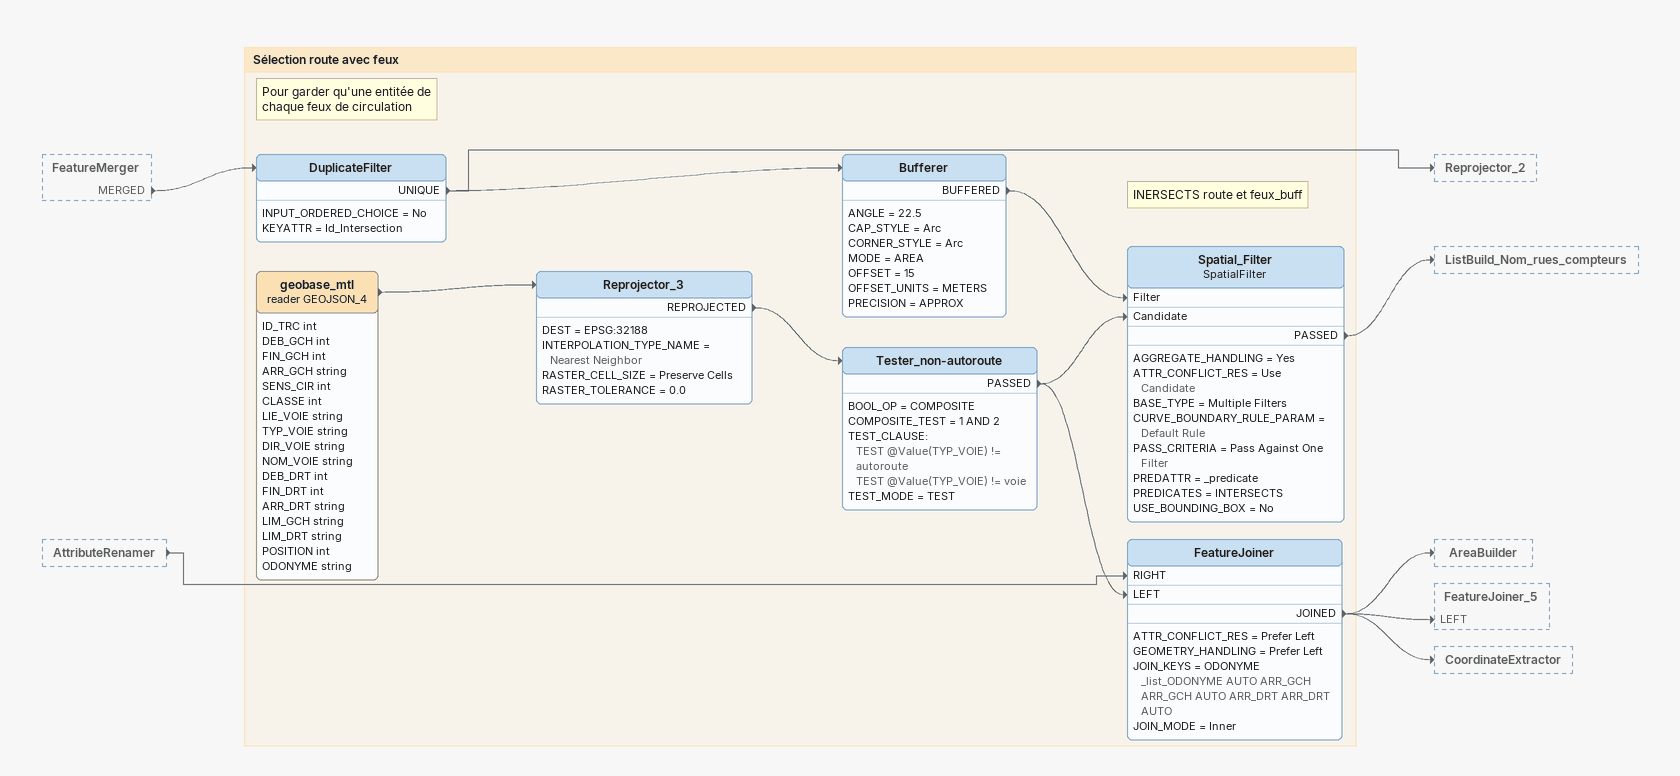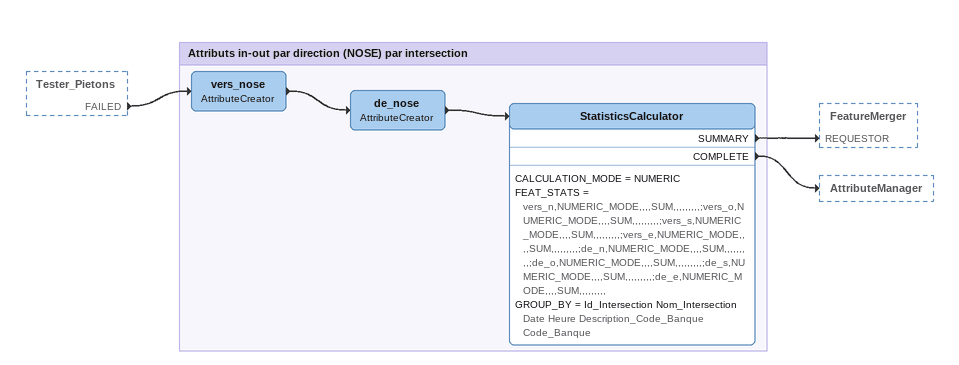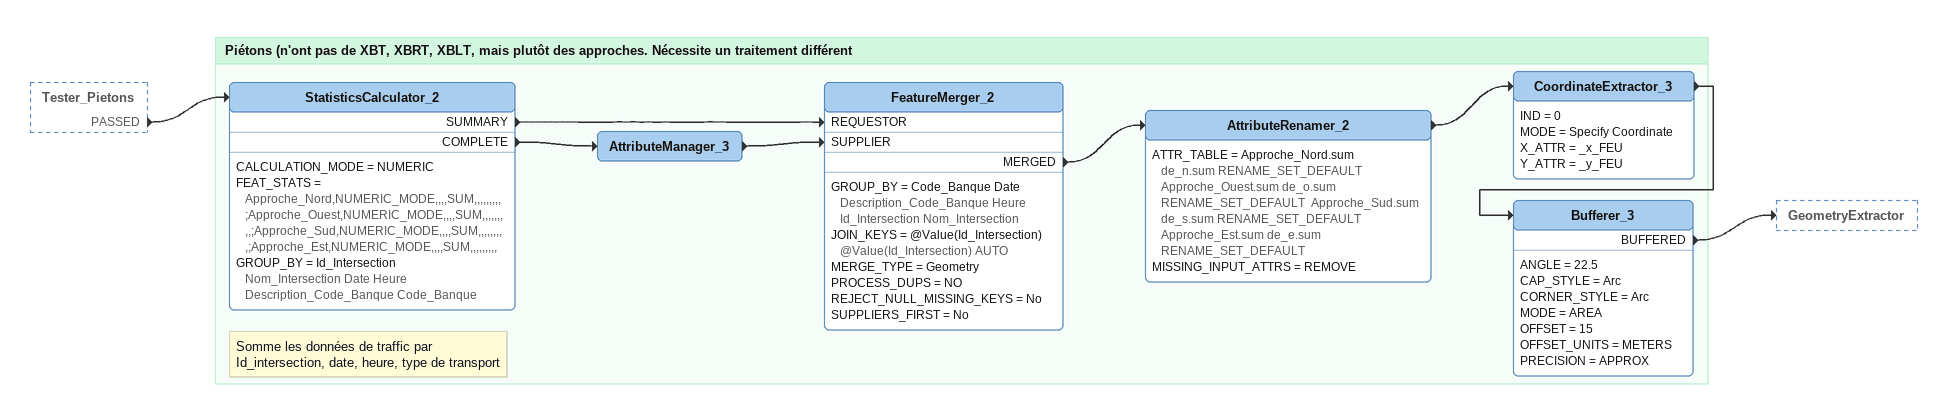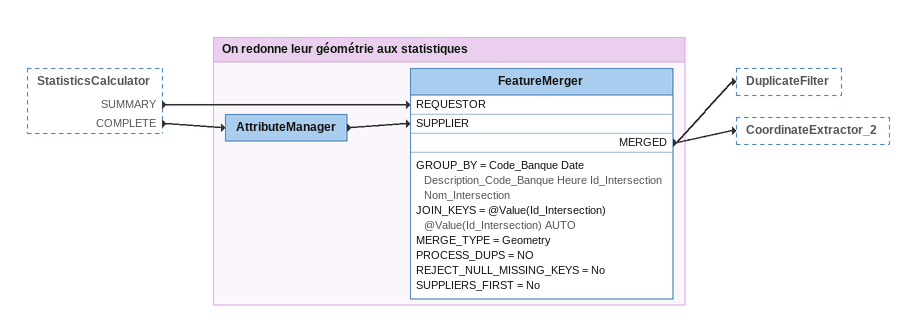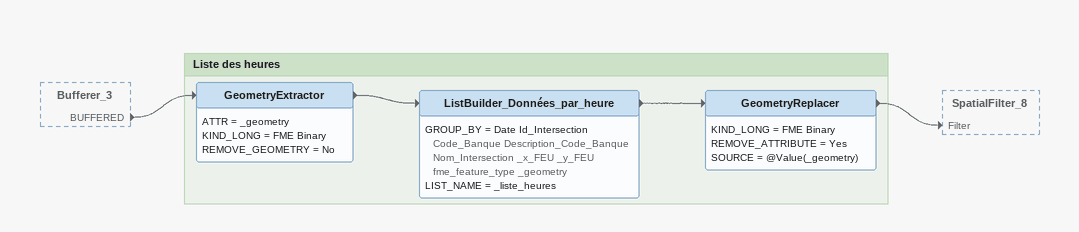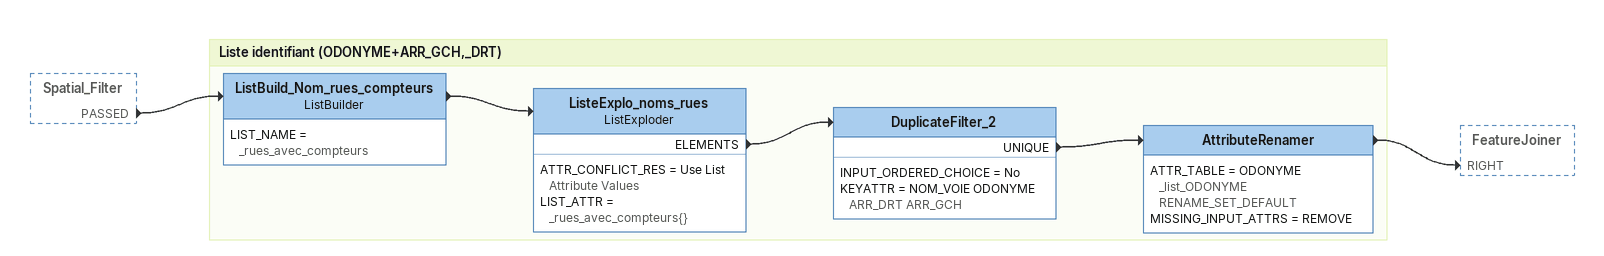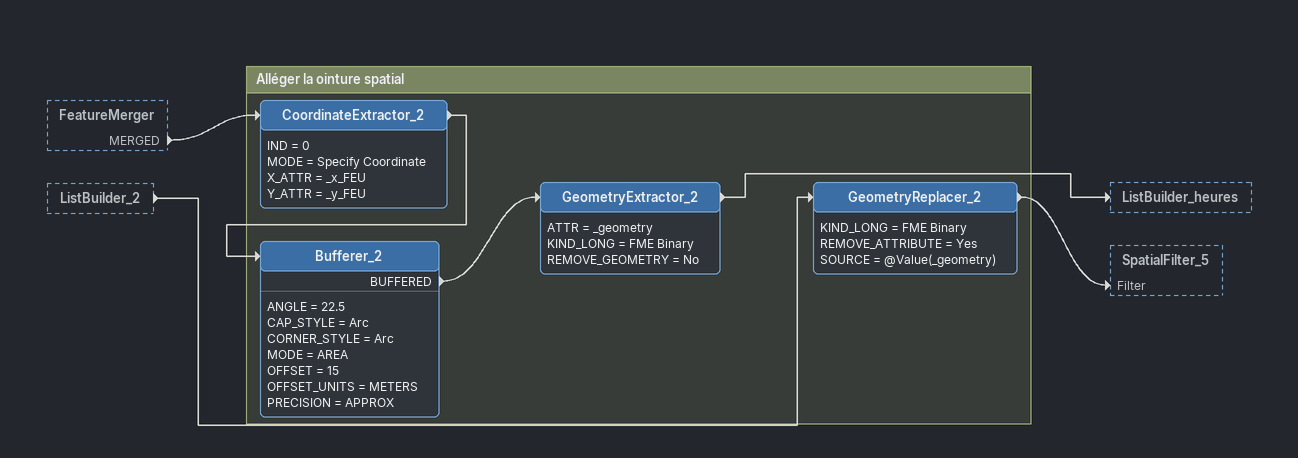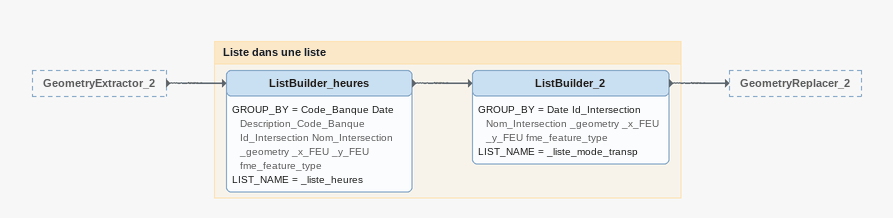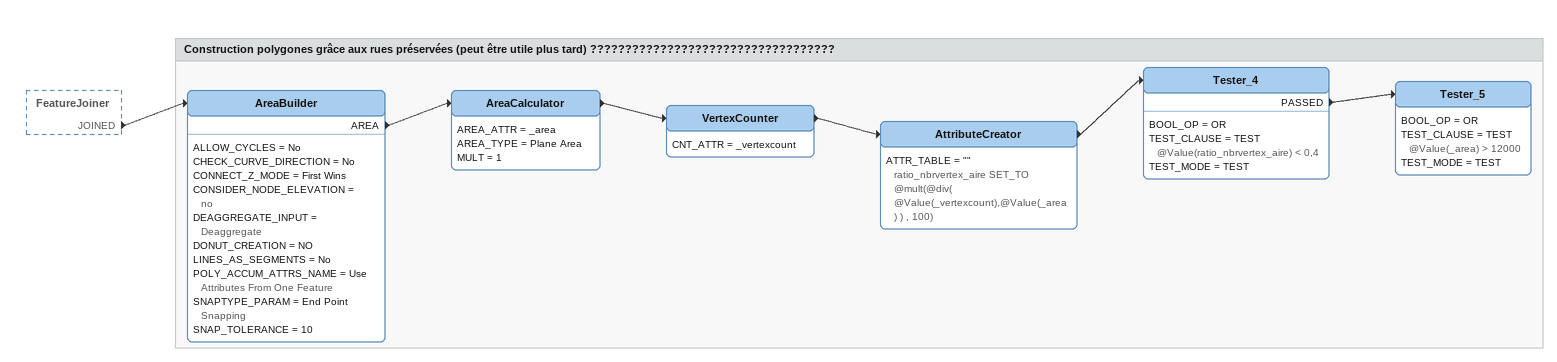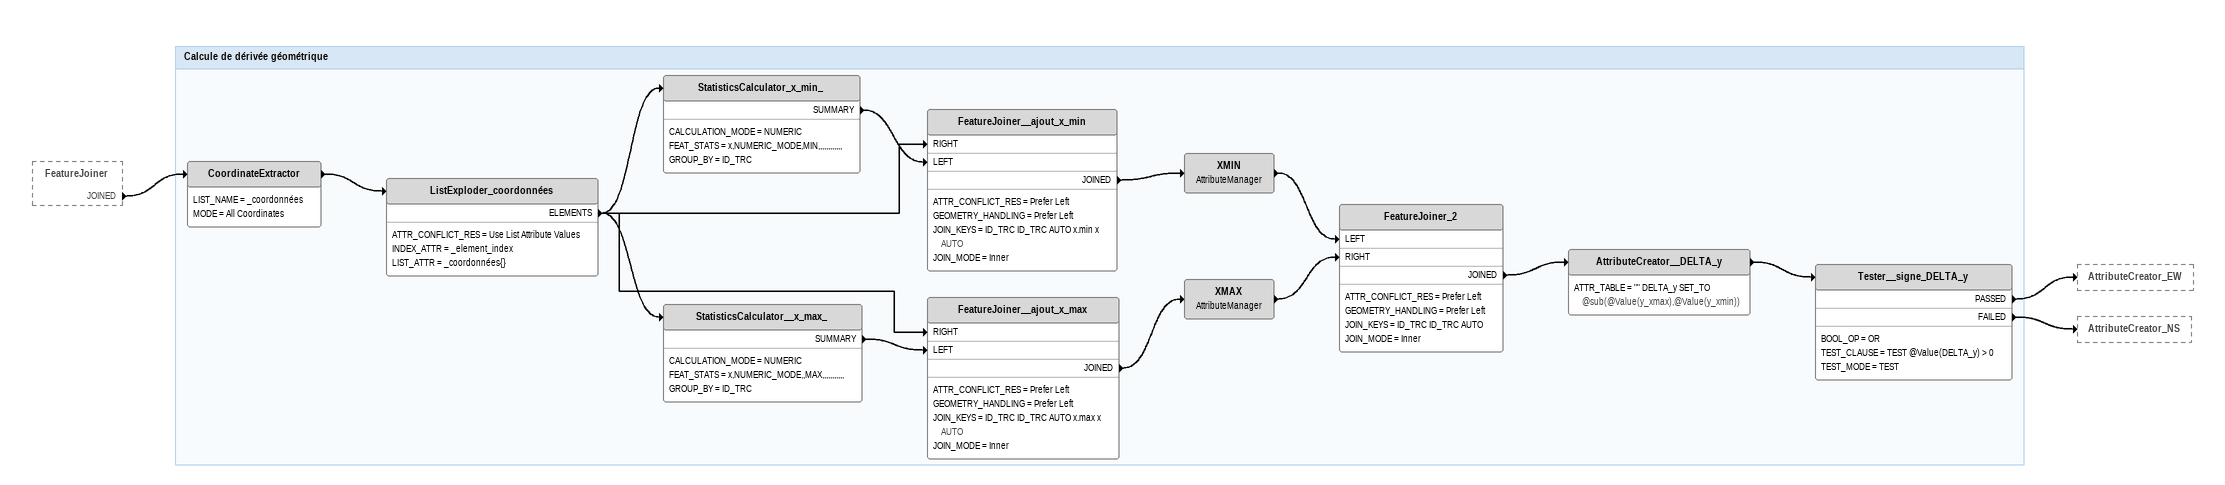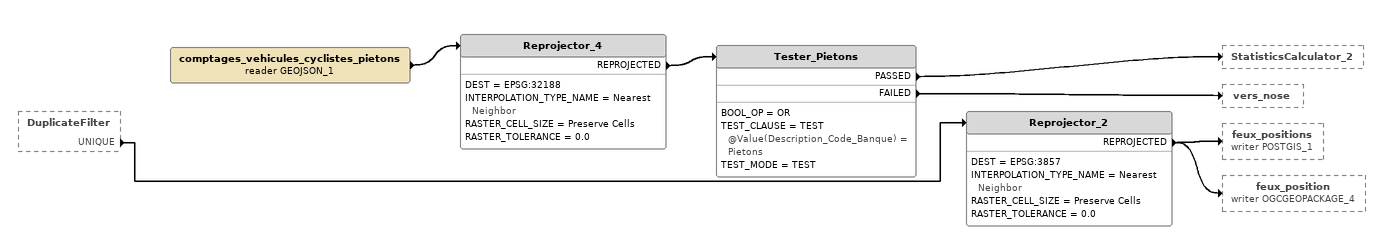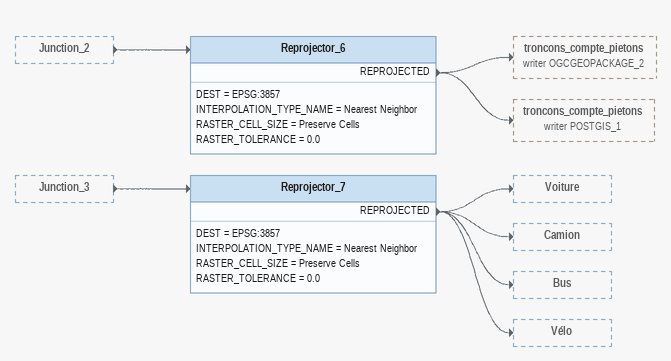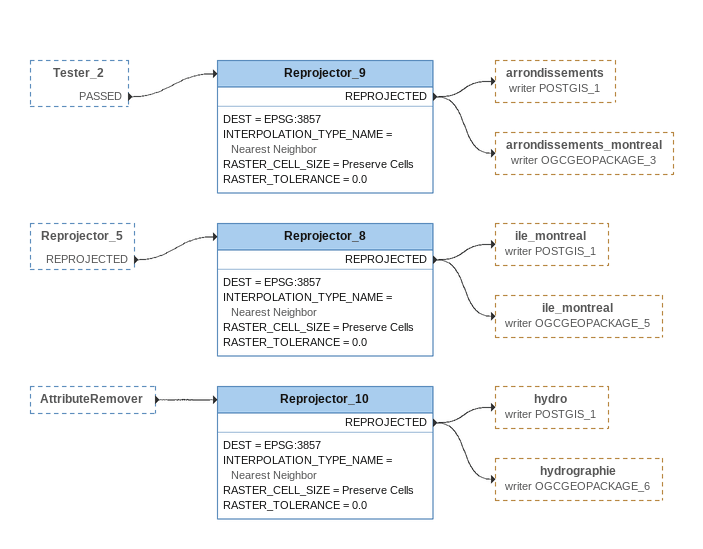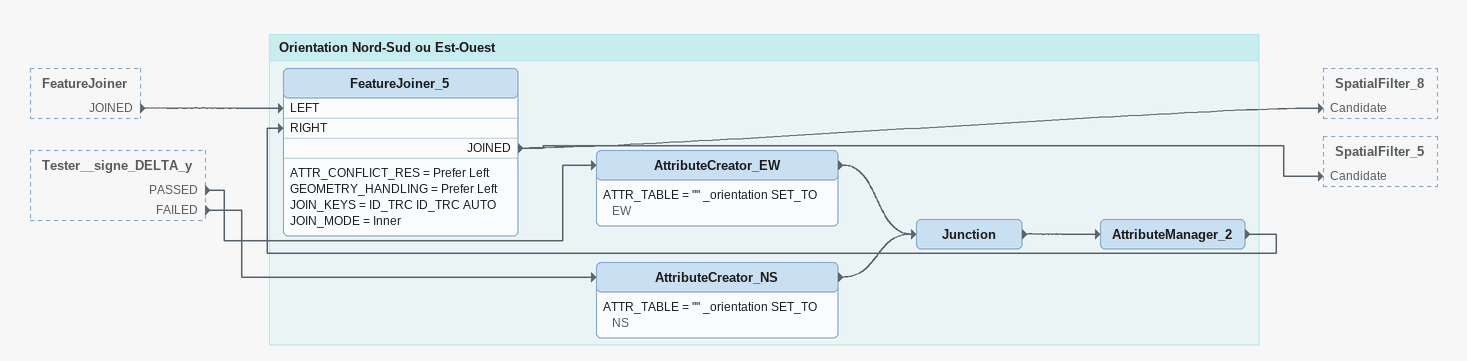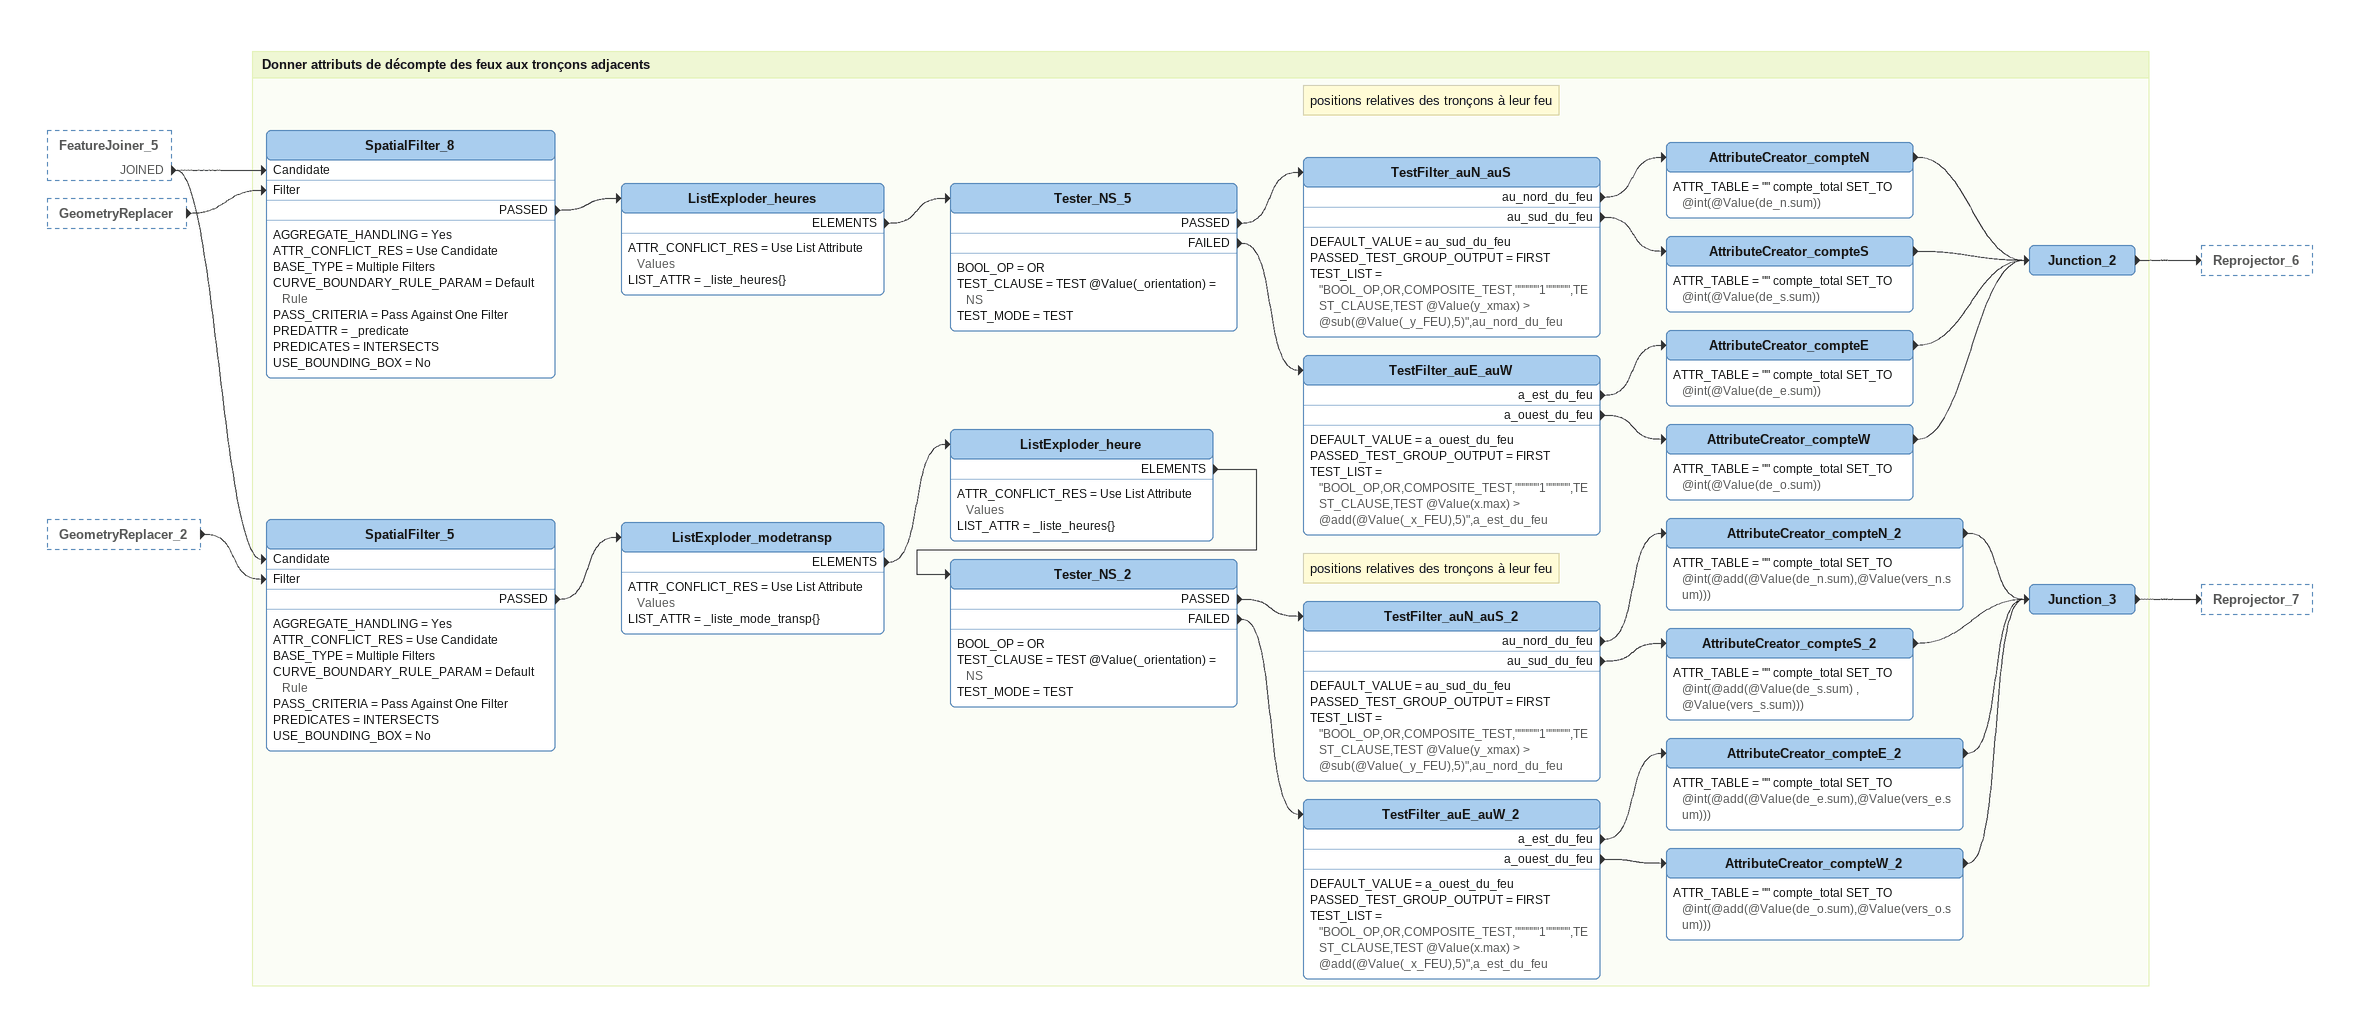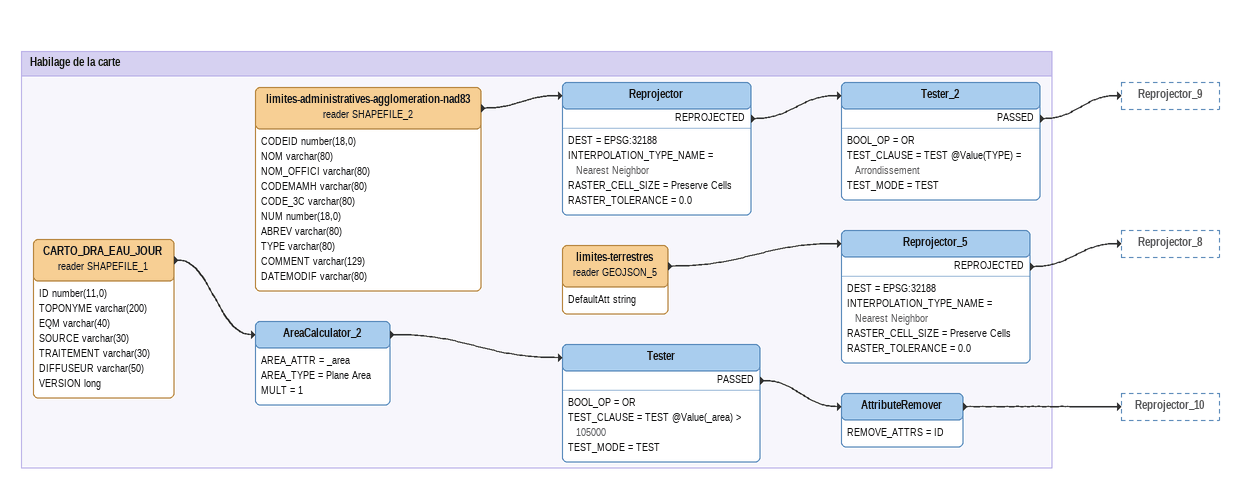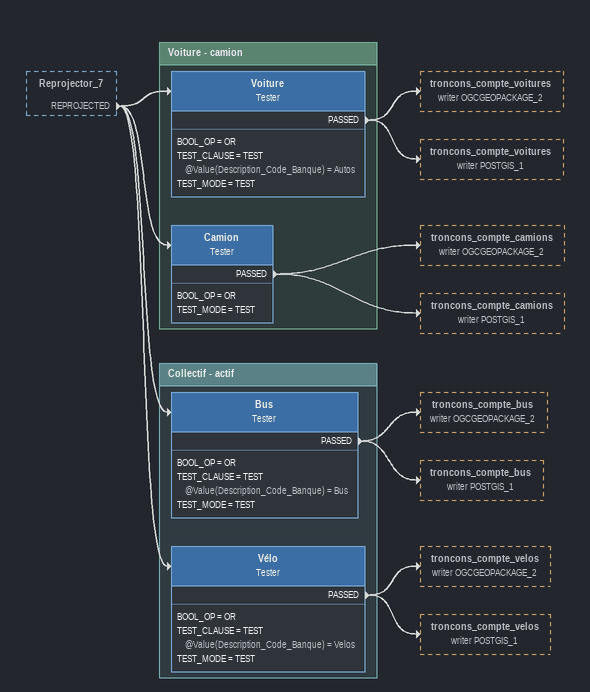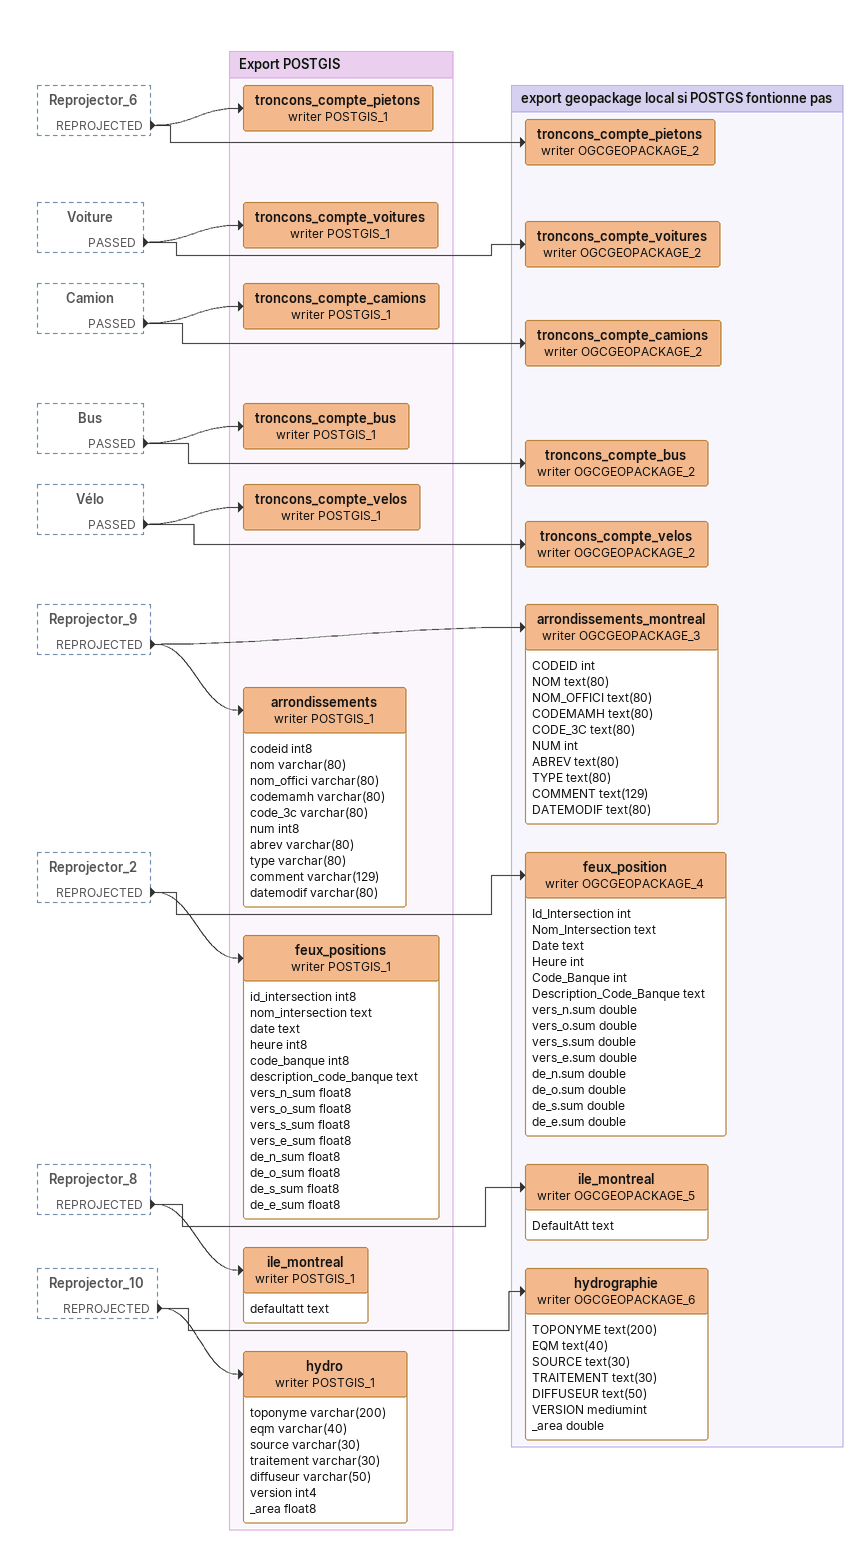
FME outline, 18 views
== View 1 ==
FeatureMerger [outside]
    MERGED -> DuplicateFilter
AttributeRenamer [outside]
    -> FeatureJoiner [RIGHT]

Bookmark: Sélection route avec feux
Note: Pour garder qu'une entitée de chaque feux de circulation
DuplicateFilter
    INPUT_ORDERED_CHOICE = No
    KEYATTR = Id_Intersection
    UNIQUE -> Bufferer
    UNIQUE -> Reprojector_2
Bufferer
    ANGLE = 22.5
    CAP_STYLE = Arc
    CORNER_STYLE = Arc
    MODE = AREA
    OFFSET = 15
    OFFSET_UNITS = METERS
    PRECISION = APPROX
    BUFFERED -> Spatial_Filter [Filter]
geobase_mtl (reader GEOJSON_4)
    attributes: ID_TRC int, DEB_GCH int, FIN_GCH int, ARR_GCH string, SENS_CIR int, CLASSE int, LIE_VOIE string, TYP_VOIE string, DIR_VOIE string, NOM_VOIE string, DEB_DRT int, FIN_DRT int, ARR_DRT string, LIM_GCH string, LIM_DRT string, POSITION int, ODONYME string
    -> Reprojector_3
Reprojector_3
    DEST = EPSG:32188
    INTERPOLATION_TYPE_NAME = Nearest Neighbor
    RASTER_CELL_SIZE = Preserve Cells
    RASTER_TOLERANCE = 0.0
    REPROJECTED -> Tester_non-autoroute
Tester_non-autoroute
    BOOL_OP = COMPOSITE
    COMPOSITE_TEST = 1 AND 2
    TEST_CLAUSE:
      TEST @Value(TYP_VOIE) != autoroute
      TEST @Value(TYP_VOIE) != voie
    TEST_MODE = TEST
    PASSED -> FeatureJoiner [LEFT]
    PASSED -> Spatial_Filter [Candidate]
Note: INERSECTS route et feux_buff
Spatial_Filter: SpatialFilter
    AGGREGATE_HANDLING = Yes
    ATTR_CONFLICT_RES = Use Candidate
    BASE_TYPE = Multiple Filters
    CURVE_BOUNDARY_RULE_PARAM = Default Rule
    PASS_CRITERIA = Pass Against One Filter
    PREDATTR = _predicate
    PREDICATES = INTERSECTS
    USE_BOUNDING_BOX = No
    PASSED -> ListBuild_Nom_rues_compteurs
FeatureJoiner
    ATTR_CONFLICT_RES = Prefer Left
    GEOMETRY_HANDLING = Prefer Left
    JOIN_KEYS = ODONYME _list_ODONYME AUTO ARR_GCH ARR_GCH AUTO ARR_DRT ARR_DRT AUTO
    JOIN_MODE = Inner
    JOINED -> AreaBuilder
    JOINED -> FeatureJoiner_5 [LEFT]
    JOINED -> CoordinateExtractor

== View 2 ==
Tester_Pietons [outside]
    FAILED -> vers_nose

Bookmark: Attributs in-out par direction (NOSE) par intersection
vers_nose: AttributeCreator
    -> de_nose
de_nose: AttributeCreator
    -> StatisticsCalculator
StatisticsCalculator
    CALCULATION_MODE = NUMERIC
    FEAT_STATS = vers_n,NUMERIC_MODE,,,,SUM,,,,,,,,,;vers_o,NUMERIC_MODE,,,,SUM,,,,,,,,,;vers_s,NUMERIC_MODE,,,,SUM,,,,,,,,,;vers_e,NUMERIC_MODE,,,,SUM,,,,,,,,,;de_n,NUMERIC_MODE,,,,SUM,,,,,,,,,;de_o,NUMERIC_MODE,,,,SUM,,,,,,,,,;de_s,NUMERIC_MODE,,,,SUM,,,,,,,,,;de_e,NUMERIC_MODE,,,,SUM,,,,,,,,,
    GROUP_BY = Id_Intersection Nom_Intersection Date Heure Description_Code_Banque Code_Banque
    SUMMARY -> FeatureMerger [REQUESTOR]
    COMPLETE -> AttributeManager

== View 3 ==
Tester_Pietons [outside]
    PASSED -> StatisticsCalculator_2

Bookmark: Piétons (n'ont pas de XBT, XBRT, XBLT, mais plutôt des approches. Nécessite un traitement différent
Note: Somme les données de traffic par Id_intersection, date, heure, type de transport
StatisticsCalculator_2
    CALCULATION_MODE = NUMERIC
    FEAT_STATS = Approche_Nord,NUMERIC_MODE,,,,SUM,,,,,,,,,;Approche_Ouest,NUMERIC_MODE,,,,SUM,,,,,,,,,;Approche_Sud,NUMERIC_MODE,,,,SUM,,,,,,,,,;Approche_Est,NUMERIC_MODE,,,,SUM,,,,,,,,,
    GROUP_BY = Id_Intersection Nom_Intersection Date Heure Description_Code_Banque Code_Banque
    SUMMARY -> FeatureMerger_2 [REQUESTOR]
    COMPLETE -> AttributeManager_3
AttributeManager_3
    -> FeatureMerger_2 [SUPPLIER]
FeatureMerger_2
    GROUP_BY = Code_Banque Date Description_Code_Banque Heure Id_Intersection Nom_Intersection
    JOIN_KEYS = @Value(Id_Intersection) @Value(Id_Intersection) AUTO
    MERGE_TYPE = Geometry
    PROCESS_DUPS = NO
    REJECT_NULL_MISSING_KEYS = No
    SUPPLIERS_FIRST = No
    MERGED -> AttributeRenamer_2
AttributeRenamer_2
    ATTR_TABLE = Approche_Nord.sum de_n.sum RENAME_SET_DEFAULT  Approche_Ouest.sum de_o.sum RENAME_SET_DEFAULT  Approche_Sud.sum de_s.sum RENAME_SET_DEFAULT  Approche_Est.sum de_e.sum RENAME_SET_DEFAULT
    MISSING_INPUT_ATTRS = REMOVE
    -> CoordinateExtractor_3
CoordinateExtractor_3
    IND = 0
    MODE = Specify Coordinate
    X_ATTR = _x_FEU
    Y_ATTR = _y_FEU
    -> Bufferer_3
Bufferer_3
    ANGLE = 22.5
    CAP_STYLE = Arc
    CORNER_STYLE = Arc
    MODE = AREA
    OFFSET = 15
    OFFSET_UNITS = METERS
    PRECISION = APPROX
    BUFFERED -> GeometryExtractor

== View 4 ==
StatisticsCalculator [outside]
    SUMMARY -> FeatureMerger [REQUESTOR]
    COMPLETE -> AttributeManager

Bookmark: On redonne leur géométrie aux statistiques
AttributeManager
    -> FeatureMerger [SUPPLIER]
FeatureMerger
    GROUP_BY = Code_Banque Date Description_Code_Banque Heure Id_Intersection Nom_Intersection
    JOIN_KEYS = @Value(Id_Intersection) @Value(Id_Intersection) AUTO
    MERGE_TYPE = Geometry
    PROCESS_DUPS = NO
    REJECT_NULL_MISSING_KEYS = No
    SUPPLIERS_FIRST = No
    MERGED -> DuplicateFilter
    MERGED -> CoordinateExtractor_2

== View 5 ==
Bufferer_3 [outside]
    BUFFERED -> GeometryExtractor

Bookmark: Liste des heures
GeometryExtractor
    ATTR = _geometry
    KIND_LONG = FME Binary
    REMOVE_GEOMETRY = No
    -> ListBuilder_Données_par_heure
ListBuilder_Données_par_heure
    GROUP_BY = Date Id_Intersection Code_Banque Description_Code_Banque Nom_Intersection _x_FEU _y_FEU fme_feature_type _geometry
    LIST_NAME = _liste_heures
    -> GeometryReplacer
GeometryReplacer
    KIND_LONG = FME Binary
    REMOVE_ATTRIBUTE = Yes
    SOURCE = @Value(_geometry)
    -> SpatialFilter_8 [Filter]

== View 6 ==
Spatial_Filter [outside]
    PASSED -> ListBuild_Nom_rues_compteurs

Bookmark: Liste identifiant (ODONYME+ARR_GCH,_DRT)
ListBuild_Nom_rues_compteurs: ListBuilder
    LIST_NAME = _rues_avec_compteurs
    -> ListeExplo_noms_rues
ListeExplo_noms_rues: ListExploder
    ATTR_CONFLICT_RES = Use List Attribute Values
    LIST_ATTR = _rues_avec_compteurs{}
    ELEMENTS -> DuplicateFilter_2
DuplicateFilter_2
    INPUT_ORDERED_CHOICE = No
    KEYATTR = NOM_VOIE ODONYME ARR_DRT ARR_GCH
    UNIQUE -> AttributeRenamer
AttributeRenamer
    ATTR_TABLE = ODONYME _list_ODONYME RENAME_SET_DEFAULT
    MISSING_INPUT_ATTRS = REMOVE
    -> FeatureJoiner [RIGHT]

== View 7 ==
FeatureMerger [outside]
    MERGED -> CoordinateExtractor_2
ListBuilder_2 [outside]
    -> GeometryReplacer_2

Bookmark: Alléger la ointure spatial
CoordinateExtractor_2
    IND = 0
    MODE = Specify Coordinate
    X_ATTR = _x_FEU
    Y_ATTR = _y_FEU
    -> Bufferer_2
Bufferer_2
    ANGLE = 22.5
    CAP_STYLE = Arc
    CORNER_STYLE = Arc
    MODE = AREA
    OFFSET = 15
    OFFSET_UNITS = METERS
    PRECISION = APPROX
    BUFFERED -> GeometryExtractor_2
GeometryExtractor_2
    ATTR = _geometry
    KIND_LONG = FME Binary
    REMOVE_GEOMETRY = No
    -> ListBuilder_heures
GeometryReplacer_2
    KIND_LONG = FME Binary
    REMOVE_ATTRIBUTE = Yes
    SOURCE = @Value(_geometry)
    -> SpatialFilter_5 [Filter]

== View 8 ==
GeometryExtractor_2 [outside]
    -> ListBuilder_heures

Bookmark: Liste dans une liste
ListBuilder_heures
    GROUP_BY = Code_Banque Date Description_Code_Banque Id_Intersection Nom_Intersection _geometry _x_FEU _y_FEU fme_feature_type
    LIST_NAME = _liste_heures
    -> ListBuilder_2
ListBuilder_2
    GROUP_BY = Date Id_Intersection Nom_Intersection _geometry _x_FEU _y_FEU fme_feature_type
    LIST_NAME = _liste_mode_transp
    -> GeometryReplacer_2

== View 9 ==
FeatureJoiner [outside]
    JOINED -> AreaBuilder

Bookmark: Construction polygones grâce aux rues préservées (peut être utile plus tard) ???????????????????????????????????
AreaBuilder
    ALLOW_CYCLES = No
    CHECK_CURVE_DIRECTION = No
    CONNECT_Z_MODE = First Wins
    CONSIDER_NODE_ELEVATION = no
    DEAGGREGATE_INPUT = Deaggregate
    DONUT_CREATION = NO
    LINES_AS_SEGMENTS = No
    POLY_ACCUM_ATTRS_NAME = Use Attributes From One Feature
    SNAPTYPE_PARAM = End Point Snapping
    SNAP_TOLERANCE = 10
    AREA -> AreaCalculator
AreaCalculator
    AREA_ATTR = _area
    AREA_TYPE = Plane Area
    MULT = 1
    -> VertexCounter
VertexCounter
    CNT_ATTR = _vertexcount
    -> AttributeCreator
AttributeCreator
    ATTR_TABLE = "" ratio_nbrvertex_aire SET_TO @mult(@div( @Value(_vertexcount),@Value(_area) ) , 100)
    -> Tester_4
Tester_4
    BOOL_OP = OR
    TEST_CLAUSE = TEST @Value(ratio_nbrvertex_aire) < 0,4
    TEST_MODE = TEST
    PASSED -> Tester_5
Tester_5
    BOOL_OP = OR
    TEST_CLAUSE = TEST @Value(_area) > 12000
    TEST_MODE = TEST

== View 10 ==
FeatureJoiner [outside]
    JOINED -> CoordinateExtractor

Bookmark: Calcule de dérivée géométrique
CoordinateExtractor
    LIST_NAME = _coordonnées
    MODE = All Coordinates
    -> ListExploder_coordonnées
ListExploder_coordonnées
    ATTR_CONFLICT_RES = Use List Attribute Values
    INDEX_ATTR = _element_index
    LIST_ATTR = _coordonnées{}
    ELEMENTS -> StatisticsCalculator_x_min_
    ELEMENTS -> StatisticsCalculator__x_max_
    ELEMENTS -> FeatureJoiner__ajout_x_min [RIGHT]
    ELEMENTS -> FeatureJoiner__ajout_x_max [RIGHT]
StatisticsCalculator_x_min_
    CALCULATION_MODE = NUMERIC
    FEAT_STATS = x,NUMERIC_MODE,MIN,,,,,,,,,,,,
    GROUP_BY = ID_TRC
    SUMMARY -> FeatureJoiner__ajout_x_min [LEFT]
FeatureJoiner__ajout_x_min
    ATTR_CONFLICT_RES = Prefer Left
    GEOMETRY_HANDLING = Prefer Left
    JOIN_KEYS = ID_TRC ID_TRC AUTO x.min x AUTO
    JOIN_MODE = Inner
    JOINED -> XMIN
XMIN: AttributeManager
    -> FeatureJoiner_2 [LEFT]
StatisticsCalculator__x_max_
    CALCULATION_MODE = NUMERIC
    FEAT_STATS = x,NUMERIC_MODE,,MAX,,,,,,,,,,,
    GROUP_BY = ID_TRC
    SUMMARY -> FeatureJoiner__ajout_x_max [LEFT]
FeatureJoiner__ajout_x_max
    ATTR_CONFLICT_RES = Prefer Left
    GEOMETRY_HANDLING = Prefer Left
    JOIN_KEYS = ID_TRC ID_TRC AUTO x.max x AUTO
    JOIN_MODE = Inner
    JOINED -> XMAX
XMAX: AttributeManager
    -> FeatureJoiner_2 [RIGHT]
FeatureJoiner_2
    ATTR_CONFLICT_RES = Prefer Left
    GEOMETRY_HANDLING = Prefer Left
    JOIN_KEYS = ID_TRC ID_TRC AUTO
    JOIN_MODE = Inner
    JOINED -> AttributeCreator__DELTA_y
AttributeCreator__DELTA_y
    ATTR_TABLE = "" DELTA_y SET_TO @sub(@Value(y_xmax),@Value(y_xmin))
    -> Tester__signe_DELTA_y
Tester__signe_DELTA_y
    BOOL_OP = OR
    TEST_CLAUSE = TEST @Value(DELTA_y) > 0
    TEST_MODE = TEST
    PASSED -> AttributeCreator_EW
    FAILED -> AttributeCreator_NS

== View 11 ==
DuplicateFilter [outside]
    UNIQUE -> Reprojector_2
comptages_vehicules_cyclistes_pietons (reader GEOJSON_1)
    -> Reprojector_4
Reprojector_4
    DEST = EPSG:32188
    INTERPOLATION_TYPE_NAME = Nearest Neighbor
    RASTER_CELL_SIZE = Preserve Cells
    RASTER_TOLERANCE = 0.0
    REPROJECTED -> Tester_Pietons
Tester_Pietons
    BOOL_OP = OR
    TEST_CLAUSE = TEST @Value(Description_Code_Banque) = Pietons
    TEST_MODE = TEST
    PASSED -> StatisticsCalculator_2
    FAILED -> vers_nose
Reprojector_2
    DEST = EPSG:3857
    INTERPOLATION_TYPE_NAME = Nearest Neighbor
    RASTER_CELL_SIZE = Preserve Cells
    RASTER_TOLERANCE = 0.0
    REPROJECTED -> feux_positions (writer POSTGIS_1)
    REPROJECTED -> feux_position (writer OGCGEOPACKAGE_4)

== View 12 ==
Junction_2 [outside]
    -> Reprojector_6
Junction_3 [outside]
    -> Reprojector_7
Reprojector_6
    DEST = EPSG:3857
    INTERPOLATION_TYPE_NAME = Nearest Neighbor
    RASTER_CELL_SIZE = Preserve Cells
    RASTER_TOLERANCE = 0.0
    REPROJECTED -> troncons_compte_pietons (writer OGCGEOPACKAGE_2)
    REPROJECTED -> troncons_compte_pietons (writer POSTGIS_1)
Reprojector_7
    DEST = EPSG:3857
    INTERPOLATION_TYPE_NAME = Nearest Neighbor
    RASTER_CELL_SIZE = Preserve Cells
    RASTER_TOLERANCE = 0.0
    REPROJECTED -> Voiture
    REPROJECTED -> Camion
    REPROJECTED -> Bus
    REPROJECTED -> Vélo

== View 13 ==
Tester_2 [outside]
    PASSED -> Reprojector_9
Reprojector_5 [outside]
    REPROJECTED -> Reprojector_8
AttributeRemover [outside]
    -> Reprojector_10
Reprojector_10
    DEST = EPSG:3857
    INTERPOLATION_TYPE_NAME = Nearest Neighbor
    RASTER_CELL_SIZE = Preserve Cells
    RASTER_TOLERANCE = 0.0
    REPROJECTED -> hydro (writer POSTGIS_1)
    REPROJECTED -> hydrographie (writer OGCGEOPACKAGE_6)
Reprojector_9
    DEST = EPSG:3857
    INTERPOLATION_TYPE_NAME = Nearest Neighbor
    RASTER_CELL_SIZE = Preserve Cells
    RASTER_TOLERANCE = 0.0
    REPROJECTED -> arrondissements (writer POSTGIS_1)
    REPROJECTED -> arrondissements_montreal (writer OGCGEOPACKAGE_3)
Reprojector_8
    DEST = EPSG:3857
    INTERPOLATION_TYPE_NAME = Nearest Neighbor
    RASTER_CELL_SIZE = Preserve Cells
    RASTER_TOLERANCE = 0.0
    REPROJECTED -> ile_montreal (writer POSTGIS_1)
    REPROJECTED -> ile_montreal (writer OGCGEOPACKAGE_5)

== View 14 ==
FeatureJoiner [outside]
    JOINED -> FeatureJoiner_5 [LEFT]
Tester__signe_DELTA_y [outside]
    PASSED -> AttributeCreator_EW
    FAILED -> AttributeCreator_NS

Bookmark: Orientation Nord-Sud ou Est-Ouest
AttributeCreator_EW
    ATTR_TABLE = "" _orientation SET_TO EW
    -> Junction
AttributeCreator_NS
    ATTR_TABLE = "" _orientation SET_TO NS
    -> Junction
Junction
    -> AttributeManager_2
AttributeManager_2
    -> FeatureJoiner_5 [RIGHT]
FeatureJoiner_5
    ATTR_CONFLICT_RES = Prefer Left
    GEOMETRY_HANDLING = Prefer Left
    JOIN_KEYS = ID_TRC ID_TRC AUTO
    JOIN_MODE = Inner
    JOINED -> SpatialFilter_8 [Candidate]
    JOINED -> SpatialFilter_5 [Candidate]

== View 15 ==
FeatureJoiner_5 [outside]
    JOINED -> SpatialFilter_8 [Candidate]
    JOINED -> SpatialFilter_5 [Candidate]
GeometryReplacer [outside]
    -> SpatialFilter_8 [Filter]
GeometryReplacer_2 [outside]
    -> SpatialFilter_5 [Filter]

Bookmark: Donner attributs de décompte des feux aux tronçons adjacents
SpatialFilter_8
    AGGREGATE_HANDLING = Yes
    ATTR_CONFLICT_RES = Use Candidate
    BASE_TYPE = Multiple Filters
    CURVE_BOUNDARY_RULE_PARAM = Default Rule
    PASS_CRITERIA = Pass Against One Filter
    PREDATTR = _predicate
    PREDICATES = INTERSECTS
    USE_BOUNDING_BOX = No
    PASSED -> ListExploder_heures
ListExploder_heures
    ATTR_CONFLICT_RES = Use List Attribute Values
    LIST_ATTR = _liste_heures{}
    ELEMENTS -> Tester_NS_5
Tester_NS_5
    BOOL_OP = OR
    TEST_CLAUSE = TEST @Value(_orientation) = NS
    TEST_MODE = TEST
    PASSED -> TestFilter_auN_auS
    FAILED -> TestFilter_auE_auW
Note: positions relatives des tronçons à leur feu
TestFilter_auN_auS
    DEFAULT_VALUE = au_sud_du_feu
    PASSED_TEST_GROUP_OUTPUT = FIRST
    TEST_LIST = "BOOL_OP,OR,COMPOSITE_TEST,""""""1"""""",TEST_CLAUSE,TEST @Value(y_xmax) > @sub(@Value(_y_FEU),5)",au_nord_du_feu
    au_nord_du_feu -> AttributeCreator_compteN
    au_sud_du_feu -> AttributeCreator_compteS
AttributeCreator_compteN
    ATTR_TABLE = "" compte_total SET_TO @int(@Value(de_n.sum))
    -> Junction_2
AttributeCreator_compteS
    ATTR_TABLE = "" compte_total SET_TO @int(@Value(de_s.sum))
    -> Junction_2
TestFilter_auE_auW
    DEFAULT_VALUE = a_ouest_du_feu
    PASSED_TEST_GROUP_OUTPUT = FIRST
    TEST_LIST = "BOOL_OP,OR,COMPOSITE_TEST,""""""1"""""",TEST_CLAUSE,TEST @Value(x.max) > @add(@Value(_x_FEU),5)",a_est_du_feu
    a_est_du_feu -> AttributeCreator_compteE
    a_ouest_du_feu -> AttributeCreator_compteW
AttributeCreator_compteE
    ATTR_TABLE = "" compte_total SET_TO @int(@Value(de_e.sum))
    -> Junction_2
AttributeCreator_compteW
    ATTR_TABLE = "" compte_total SET_TO @int(@Value(de_o.sum))
    -> Junction_2
Junction_2
    -> Reprojector_6
SpatialFilter_5
    AGGREGATE_HANDLING = Yes
    ATTR_CONFLICT_RES = Use Candidate
    BASE_TYPE = Multiple Filters
    CURVE_BOUNDARY_RULE_PARAM = Default Rule
    PASS_CRITERIA = Pass Against One Filter
    PREDICATES = INTERSECTS
    USE_BOUNDING_BOX = No
    PASSED -> ListExploder_modetransp
ListExploder_modetransp
    ATTR_CONFLICT_RES = Use List Attribute Values
    LIST_ATTR = _liste_mode_transp{}
    ELEMENTS -> ListExploder_heure
ListExploder_heure
    ATTR_CONFLICT_RES = Use List Attribute Values
    LIST_ATTR = _liste_heures{}
    ELEMENTS -> Tester_NS_2
Tester_NS_2
    BOOL_OP = OR
    TEST_CLAUSE = TEST @Value(_orientation) = NS
    TEST_MODE = TEST
    PASSED -> TestFilter_auN_auS_2
    FAILED -> TestFilter_auE_auW_2
Note: positions relatives des tronçons à leur feu
TestFilter_auN_auS_2
    DEFAULT_VALUE = au_sud_du_feu
    PASSED_TEST_GROUP_OUTPUT = FIRST
    TEST_LIST = "BOOL_OP,OR,COMPOSITE_TEST,""""""1"""""",TEST_CLAUSE,TEST @Value(y_xmax) > @sub(@Value(_y_FEU),5)",au_nord_du_feu
    au_nord_du_feu -> AttributeCreator_compteN_2
    au_sud_du_feu -> AttributeCreator_compteS_2
AttributeCreator_compteN_2
    ATTR_TABLE = "" compte_total SET_TO @int(@add(@Value(de_n.sum),@Value(vers_n.sum)))
    -> Junction_3
AttributeCreator_compteS_2
    ATTR_TABLE = "" compte_total SET_TO @int(@add(@Value(de_s.sum) , @Value(vers_s.sum)))
    -> Junction_3
TestFilter_auE_auW_2
    DEFAULT_VALUE = a_ouest_du_feu
    PASSED_TEST_GROUP_OUTPUT = FIRST
    TEST_LIST = "BOOL_OP,OR,COMPOSITE_TEST,""""""1"""""",TEST_CLAUSE,TEST @Value(x.max) > @add(@Value(_x_FEU),5)",a_est_du_feu
    a_est_du_feu -> AttributeCreator_compteE_2
    a_ouest_du_feu -> AttributeCreator_compteW_2
AttributeCreator_compteE_2
    ATTR_TABLE = "" compte_total SET_TO @int(@add(@Value(de_e.sum),@Value(vers_e.sum)))
    -> Junction_3
AttributeCreator_compteW_2
    ATTR_TABLE = "" compte_total SET_TO @int(@add(@Value(de_o.sum),@Value(vers_o.sum)))
    -> Junction_3
Junction_3
    -> Reprojector_7

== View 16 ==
Bookmark: Habilage de la carte
CARTO_DRA_EAU_JOUR (reader SHAPEFILE_1)
    attributes: ID number(11,0), TOPONYME varchar(200), EQM varchar(40), SOURCE varchar(30), TRAITEMENT varchar(30), DIFFUSEUR varchar(50), VERSION long
    -> AreaCalculator_2
AreaCalculator_2
    AREA_ATTR = _area
    AREA_TYPE = Plane Area
    MULT = 1
    -> Tester
Tester
    BOOL_OP = OR
    TEST_CLAUSE = TEST @Value(_area) > 105000
    TEST_MODE = TEST
    PASSED -> AttributeRemover
AttributeRemover
    REMOVE_ATTRS = ID
    -> Reprojector_10
limites-administratives-agglomeration-nad83 (reader SHAPEFILE_2)
    attributes: CODEID number(18,0), NOM varchar(80), NOM_OFFICI varchar(80), CODEMAMH varchar(80), CODE_3C varchar(80), NUM number(18,0), ABREV varchar(80), TYPE varchar(80), COMMENT varchar(129), DATEMODIF varchar(80)
    -> Reprojector
Reprojector
    DEST = EPSG:32188
    INTERPOLATION_TYPE_NAME = Nearest Neighbor
    RASTER_CELL_SIZE = Preserve Cells
    RASTER_TOLERANCE = 0.0
    REPROJECTED -> Tester_2
Tester_2
    BOOL_OP = OR
    TEST_CLAUSE = TEST @Value(TYPE) = Arrondissement
    TEST_MODE = TEST
    PASSED -> Reprojector_9
limites-terrestres (reader GEOJSON_5)
    attributes: DefaultAtt string
    -> Reprojector_5
Reprojector_5
    DEST = EPSG:32188
    INTERPOLATION_TYPE_NAME = Nearest Neighbor
    RASTER_CELL_SIZE = Preserve Cells
    RASTER_TOLERANCE = 0.0
    REPROJECTED -> Reprojector_8

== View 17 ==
Reprojector_7 [outside]
    REPROJECTED -> Voiture
    REPROJECTED -> Camion
    REPROJECTED -> Bus
    REPROJECTED -> Vélo

Bookmark: Voiture - camion
Voiture: Tester
    BOOL_OP = OR
    TEST_CLAUSE = TEST @Value(Description_Code_Banque) = Autos
    TEST_MODE = TEST
    PASSED -> troncons_compte_voitures (writer OGCGEOPACKAGE_2)
    PASSED -> troncons_compte_voitures (writer POSTGIS_1)
Camion: Tester
    BOOL_OP = OR
    TEST_MODE = TEST
    PASSED -> troncons_compte_camions (writer OGCGEOPACKAGE_2)
    PASSED -> troncons_compte_camions (writer POSTGIS_1)

Bookmark: Collectif - actif
Bus: Tester
    BOOL_OP = OR
    TEST_CLAUSE = TEST @Value(Description_Code_Banque) = Bus
    TEST_MODE = TEST
    PASSED -> troncons_compte_bus (writer OGCGEOPACKAGE_2)
    PASSED -> troncons_compte_bus (writer POSTGIS_1)
Vélo: Tester
    BOOL_OP = OR
    TEST_CLAUSE = TEST @Value(Description_Code_Banque) = Velos
    TEST_MODE = TEST
    PASSED -> troncons_compte_velos (writer OGCGEOPACKAGE_2)
    PASSED -> troncons_compte_velos (writer POSTGIS_1)

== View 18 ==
Reprojector_6 [outside]
    REPROJECTED -> troncons_compte_pietons (writer OGCGEOPACKAGE_2)
    REPROJECTED -> troncons_compte_pietons (writer POSTGIS_1)
Voiture [outside]
    PASSED -> troncons_compte_voitures (writer OGCGEOPACKAGE_2)
    PASSED -> troncons_compte_voitures (writer POSTGIS_1)
Camion [outside]
    PASSED -> troncons_compte_camions (writer OGCGEOPACKAGE_2)
    PASSED -> troncons_compte_camions (writer POSTGIS_1)
Bus [outside]
    PASSED -> troncons_compte_bus (writer OGCGEOPACKAGE_2)
    PASSED -> troncons_compte_bus (writer POSTGIS_1)
Vélo [outside]
    PASSED -> troncons_compte_velos (writer OGCGEOPACKAGE_2)
    PASSED -> troncons_compte_velos (writer POSTGIS_1)
Reprojector_9 [outside]
    REPROJECTED -> arrondissements (writer POSTGIS_1)
    REPROJECTED -> arrondissements_montreal (writer OGCGEOPACKAGE_3)
Reprojector_2 [outside]
    REPROJECTED -> feux_positions (writer POSTGIS_1)
    REPROJECTED -> feux_position (writer OGCGEOPACKAGE_4)
Reprojector_8 [outside]
    REPROJECTED -> ile_montreal (writer POSTGIS_1)
    REPROJECTED -> ile_montreal (writer OGCGEOPACKAGE_5)
Reprojector_10 [outside]
    REPROJECTED -> hydro (writer POSTGIS_1)
    REPROJECTED -> hydrographie (writer OGCGEOPACKAGE_6)

Bookmark: export geopackage local si POSTGS fontionne pas
feux_position (writer OGCGEOPACKAGE_4)
    attributes: Id_Intersection int, Nom_Intersection text, Date text, Heure int, Code_Banque int, Description_Code_Banque text, vers_n.sum double, vers_o.sum double, vers_s.sum double, vers_e.sum double, de_n.sum double, de_o.sum double, de_s.sum double, de_e.sum double
troncons_compte_pietons (writer OGCGEOPACKAGE_2)
troncons_compte_voitures (writer OGCGEOPACKAGE_2)
troncons_compte_camions (writer OGCGEOPACKAGE_2)
troncons_compte_bus (writer OGCGEOPACKAGE_2)
troncons_compte_velos (writer OGCGEOPACKAGE_2)
hydrographie (writer OGCGEOPACKAGE_6)
    attributes: TOPONYME text(200), EQM text(40), SOURCE text(30), TRAITEMENT text(30), DIFFUSEUR text(50), VERSION mediumint, _area double
arrondissements_montreal (writer OGCGEOPACKAGE_3)
    attributes: CODEID int, NOM text(80), NOM_OFFICI text(80), CODEMAMH text(80), CODE_3C text(80), NUM int, ABREV text(80), TYPE text(80), COMMENT text(129), DATEMODIF text(80)
ile_montreal (writer OGCGEOPACKAGE_5)
    attributes: DefaultAtt text

Bookmark: Export POSTGIS
feux_positions (writer POSTGIS_1)
    attributes: id_intersection int8, nom_intersection text, date text, heure int8, code_banque int8, description_code_banque text, vers_n_sum float8, vers_o_sum float8, vers_s_sum float8, vers_e_sum float8, de_n_sum float8, de_o_sum float8, de_s_sum float8, de_e_sum float8
troncons_compte_pietons (writer POSTGIS_1)
troncons_compte_voitures (writer POSTGIS_1)
troncons_compte_camions (writer POSTGIS_1)
troncons_compte_bus (writer POSTGIS_1)
troncons_compte_velos (writer POSTGIS_1)
hydro (writer POSTGIS_1)
    attributes: toponyme varchar(200), eqm varchar(40), source varchar(30), traitement varchar(30), diffuseur varchar(50), version int4, _area float8
arrondissements (writer POSTGIS_1)
    attributes: codeid int8, nom varchar(80), nom_offici varchar(80), codemamh varchar(80), code_3c varchar(80), num int8, abrev varchar(80), type varchar(80), comment varchar(129), datemodif varchar(80)
ile_montreal (writer POSTGIS_1)
    attributes: defaultatt text
